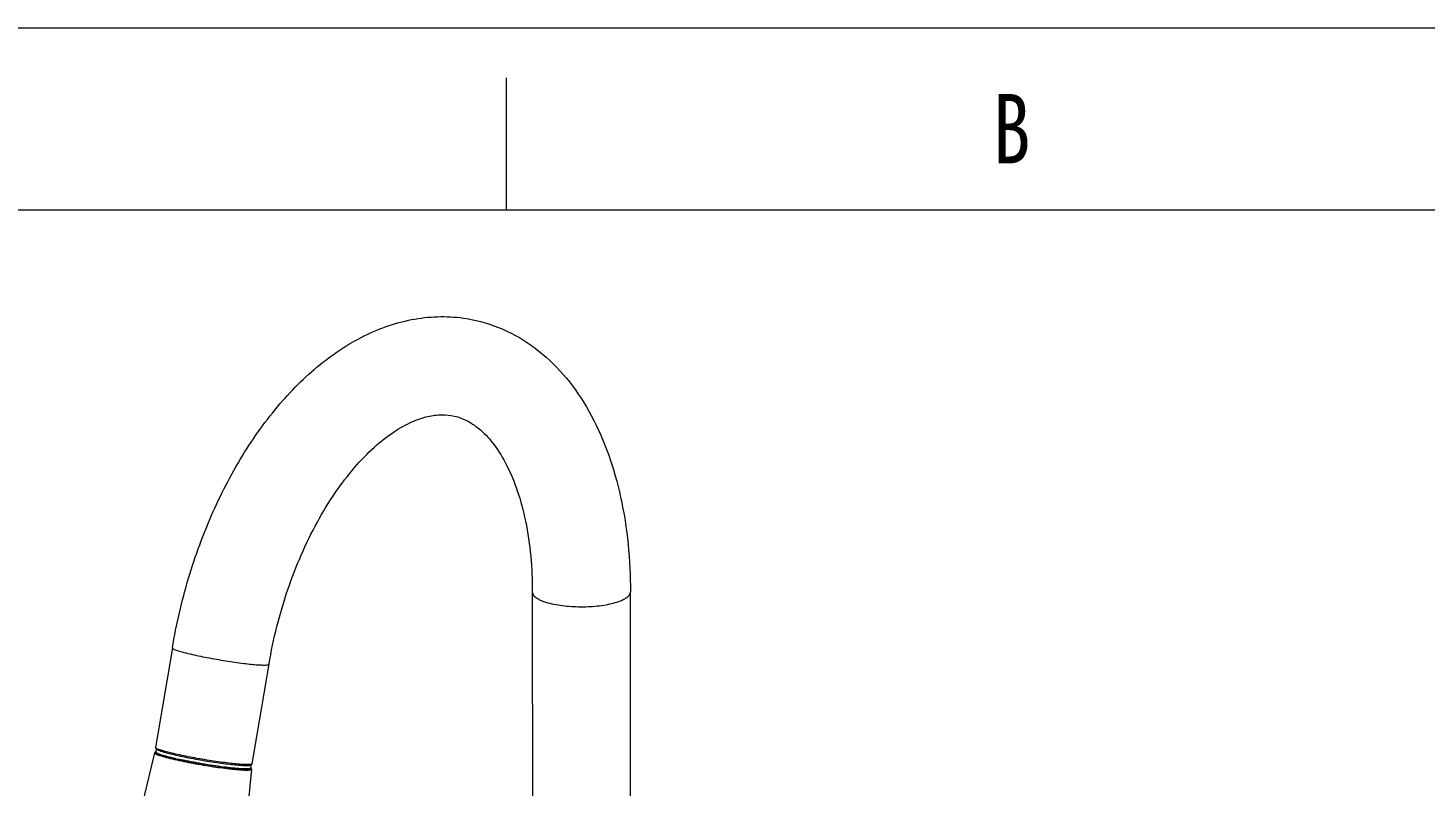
# Model space of a CAD drawing. Header units: inches. Extents: x 20229 to 21001, y -6726 to -5634.
# Drawn here: x 20331 to 20530.5, y -5741.7 to -5633.5 of the extents above; entities that cross this region are included whole.
import ezdxf

# ---------------------------------------------------------------- set-up
doc = ezdxf.new("R2010")
doc.units = ezdxf.units.IN
doc.header["$LTSCALE"] = 4.84
doc.header["$MEASUREMENT"] = 0
doc.layers.get('0').update_dxf_attribs({"linetype": 'CONTINUOUS', "lineweight": 13})
doc.styles.get("Standard").update_dxf_attribs({"font": 'txt', "width": 0.8})

msp = doc.modelspace()

# ---------------------------------------------------------------- linework, layer by layer
at = {"color": 7, "linetype": 'Continuous'}
for p, q in [((20229.28, -5633.52), (21001.48, -5633.52)), ((20399.32, -5659.51), (20399.32, -5640.62)), ((20975.48, -5659.51), (20255.28, -5659.51)), ((20402.99, -5713.99), (20403.02, -5764.45)), ((20417.02, -5764.44), (20416.99, -5713.99)), ((20351.59, -5721.97), (20349.19, -5736.18)), ((20363, -5738.5), (20365.39, -5724.3)), ((20349.05, -5736.95), (20340.85, -5770.64)), ((20349.2, -5736.79), (20349.15, -5736.82)), ((20349.3, -5736.35), (20349.22, -5736.84)), ((20349.25, -5736.9), (20349.27, -5736.92)), ((20349.47, -5737.04), (20349.55, -5737.07)), ((20353.88, -5738.16), (20353.76, -5738.14)), ((20353.76, -5738.14), (20353.88, -5738.16)), ((20362.87, -5739.28), (20359.56, -5773.79)), ((20362.74, -5739.14), (20362.75, -5739.13)), ((20362.83, -5738.63), (20362.75, -5739.12)), ((20362.83, -5739.12), (20362.79, -5739.08))]:
    msp.add_line(p, q, dxfattribs=at)
for centre, radius, start, end in [((20349.38, -5737.2), 0.447, 110.5853, 113.6723), ((20352.19, -5730.44), 7.14, 250.6035, 251.1087), ((20352.47, -5729.6), 8.02, 251.1072, 251.5214), ((20352.73, -5728.83), 8.84, 251.5199, 251.8365), ((20355.01, -5721.41), 16.61, 253.5755, 254.349), ((20356.56, -5715.91), 22.31, 254.3472, 255.5506), ((20362.2, -5692.91), 45.5, 257.0347, 257.1527), ((20358.3, -5709.25), 29.2, 255.501, 255.9628), ((20360.36, -5700.98), 37.73, 255.9757, 257.2059), ((20363.03, -5689.38), 49.63, 257.1579, 257.5311), ((20362.81, -5690.37), 48.62, 257.1543, 257.5319), ((20364.36, -5683.37), 55.78, 257.5307, 258.1248), ((20366.46, -5673.42), 65.95, 258.1197, 258.8953), ((20362.27, -5725.35), 13.41, 267.4561, 267.9737), ((20362.7, -5739.11), 0.0477, 335.9448, 341.5548), ((20362.48, -5739.41), 0.449, 47.2338, 50.4696)]:
    msp.add_arc(centre, radius, start, end, dxfattribs=at)
for points, knots in [([(20351.59, -5721.97), (20352.15, -5718.62), (20353.69, -5712.03), (20357.14, -5702.64), (20361.62, -5694.1), (20367, -5686.72), (20373.18, -5680.78), (20379, -5677.22), (20383.88, -5675.48), (20387.58, -5674.75), (20391.31, -5674.63), (20393.77, -5674.97), (20394.96, -5675.24)], [0, 0, 0, 0, 0.144703, 0.287415, 0.424773, 0.554291, 0.674947, 0.787585, 0.841776, 0.89501, 0.947628, 1, 1, 1, 1]), ([(20394.96, -5675.24), (20396.69, -5675.64), (20400.09, -5676.88), (20404.61, -5679.92), (20408.47, -5683.97), (20412.74, -5690.62), (20416.19, -5700.77), (20416.99, -5709.45), (20416.99, -5713.99)], [0, 0, 0, 0, 0.111032, 0.223372, 0.338556, 0.458326, 0.71599, 1, 1, 1, 1]), ([(20383.29, -5691.11), (20384.09, -5690.59), (20385.63, -5689.72), (20387.93, -5688.91), (20390, -5688.63), (20391.27, -5688.76), (20391.85, -5688.89)], [0, 0, 0, 0, 0.316019, 0.581031, 0.8033, 1, 1, 1, 1]), ([(20391.85, -5688.89), (20392.5, -5689.04), (20393.86, -5689.56), (20395.81, -5690.95), (20397.72, -5693.09), (20399.48, -5696.02), (20400.99, -5699.69), (20402.57, -5705.7), (20402.99, -5710.61), (20402.99, -5713.99)], [0, 0, 0, 0, 0.068565, 0.147864, 0.244675, 0.361509, 0.497819, 0.651583, 1, 1, 1, 1]), ([(20365.39, -5724.3), (20366, -5720.69), (20367.76, -5713.71), (20371.26, -5705.59), (20374.72, -5699.9), (20377.45, -5696.31), (20380.28, -5693.37), (20382.29, -5691.77), (20383.29, -5691.11)], [0, 0, 0, 0, 0.284317, 0.557013, 0.68364, 0.800911, 0.906916, 1, 1, 1, 1]), ([(20402.99, -5713.99), (20402.99, -5714.39), (20403.51, -5714.84), (20404.14, -5715.16), (20404.82, -5715.44), (20405.37, -5715.59), (20405.77, -5715.68)], [0, 0, 0, 0, 0.353391, 0.487573, 0.640826, 1, 1, 1, 1]), ([(20405.77, -5715.68), (20406.57, -5715.86), (20408.3, -5716.09), (20410.91, -5716.14), (20413.38, -5715.89), (20414.92, -5715.53), (20415.57, -5715.26)], [0, 0, 0, 0, 0.250372, 0.525274, 0.786856, 1, 1, 1, 1]), ([(20415.57, -5715.26), (20415.78, -5715.18), (20416.15, -5715.01), (20416.61, -5714.7), (20416.91, -5714.37), (20416.99, -5714.1), (20416.99, -5713.99)], [0, 0, 0, 0, 0.336262, 0.609116, 0.823648, 1, 1, 1, 1]), ([(20351.59, -5721.97), (20351.58, -5721.99), (20351.64, -5722.07), (20351.78, -5722.15), (20352.02, -5722.25), (20352.5, -5722.42), (20353.32, -5722.65), (20354.02, -5722.82), (20354.43, -5722.91)], [0, 0, 0, 0, 0.027659, 0.081442, 0.165287, 0.279006, 0.590586, 1, 1, 1, 1]), ([(20354.43, -5722.91), (20355.24, -5723.1), (20356.95, -5723.44), (20359.5, -5723.88), (20361.9, -5724.22), (20363.41, -5724.37), (20364.07, -5724.4)], [0, 0, 0, 0, 0.255634, 0.535208, 0.796463, 1, 1, 1, 1]), ([(20364.07, -5724.4), (20364.26, -5724.41), (20364.58, -5724.43), (20365, -5724.42), (20365.24, -5724.39), (20365.39, -5724.33), (20365.39, -5724.3)], [0, 0, 0, 0, 0.412733, 0.718228, 0.911182, 1, 1, 1, 1]), ([(20349.05, -5736.95), (20349.04, -5736.97), (20349.08, -5737.02), (20349.14, -5737.07), (20349.22, -5737.12), (20349.33, -5737.17), (20349.51, -5737.24), (20349.96, -5737.4), (20350.78, -5737.63), (20351.49, -5737.81), (20351.89, -5737.9)], [0, 0, 0, 0, 0.026938, 0.049754, 0.07995, 0.117756, 0.163211, 0.276695, 0.588834, 1, 1, 1, 1]), ([(20349.15, -5736.82), (20349.14, -5736.82), (20349.09, -5736.86), (20349.06, -5736.9), (20349.05, -5736.95)], [0, 0, 0, 0, 0.218874, 1, 1, 1, 1]), ([(20349.44, -5736.38), (20349.37, -5736.34), (20349.28, -5736.3), (20349.18, -5736.21), (20349.19, -5736.18)], [0, 0, 0, 0, 0.676908, 1, 1, 1, 1]), ([(20349.22, -5736.83), (20349.22, -5736.84), (20349.22, -5736.86), (20349.23, -5736.89), (20349.25, -5736.9)], [0, 0, 0, 0, 0.20986, 1, 1, 1, 1]), ([(20352, -5737.77), (20351.61, -5737.68), (20351.05, -5737.54), (20350.36, -5737.35), (20350.01, -5737.24), (20349.77, -5737.16), (20349.62, -5737.11), (20349.5, -5737.05), (20349.4, -5737), (20349.32, -5736.96), (20349.25, -5736.91), (20349.22, -5736.86), (20349.22, -5736.84)], [0, 0, 0, 0, 0.409325, 0.578523, 0.720896, 0.781432, 0.834613, 0.880313, 0.918456, 0.949064, 0.972342, 1, 1, 1, 1]), ([(20349.27, -5736.92), (20349.29, -5736.94), (20349.36, -5736.98), (20349.42, -5737.02), (20349.47, -5737.04)], [0, 0, 0, 0, 0.422, 1, 1, 1, 1]), ([(20349.33, -5736.31), (20349.32, -5736.31), (20349.31, -5736.32), (20349.3, -5736.34), (20349.3, -5736.35)], [0, 0, 0, 0, 0.286597, 1, 1, 1, 1]), ([(20349.3, -5736.35), (20349.3, -5736.36), (20349.31, -5736.39), (20349.34, -5736.42), (20349.38, -5736.45), (20349.46, -5736.5), (20349.58, -5736.56), (20349.74, -5736.63), (20349.94, -5736.7), (20350.16, -5736.77), (20350.33, -5736.82), (20350.41, -5736.85)], [0, 0, 0, 0, 0.036416, 0.061571, 0.092801, 0.175176, 0.285283, 0.423334, 0.588963, 0.781487, 1, 1, 1, 1]), ([(20350.43, -5736.72), (20350.23, -5736.66), (20349.9, -5736.56), (20349.57, -5736.44), (20349.44, -5736.38)], [0, 0, 0, 0, 0.584696, 1, 1, 1, 1]), ([(20349.55, -5737.07), (20349.57, -5737.08), (20349.66, -5737.12), (20349.75, -5737.15), (20349.82, -5737.18)], [0, 0, 0, 0, 0.225828, 1, 1, 1, 1]), ([(20349.98, -5737.23), (20350, -5737.24), (20350.12, -5737.28), (20350.23, -5737.31), (20350.32, -5737.34)], [0, 0, 0, 0, 0.234648, 1, 1, 1, 1]), ([(20350.41, -5736.85), (20350.65, -5736.92), (20351.18, -5737.06), (20351.71, -5737.19), (20352, -5737.25)], [0, 0, 0, 0, 0.455837, 1, 1, 1, 1]), ([(20352.03, -5737.12), (20351.88, -5737.09), (20351.34, -5736.96), (20350.81, -5736.83), (20350.43, -5736.72)], [0, 0, 0, 0, 0.279607, 1, 1, 1, 1]), ([(20361.67, -5738.61), (20361.01, -5738.58), (20359.51, -5738.42), (20357.11, -5738.09), (20354.55, -5737.65), (20352.84, -5737.31), (20352.03, -5737.12)], [0, 0, 0, 0, 0.20354, 0.464793, 0.744362, 1, 1, 1, 1]), ([(20352.09, -5737.27), (20352.9, -5737.46), (20354.61, -5737.81), (20356.77, -5738.17), (20358.51, -5738.42), (20359.7, -5738.57), (20360.74, -5738.68), (20361.39, -5738.73), (20361.68, -5738.74)], [0, 0, 0, 0, 0.25813, 0.539967, 0.67581, 0.800971, 0.910473, 1, 1, 1, 1]), ([(20351.89, -5737.9), (20352.78, -5738.1), (20354.63, -5738.47), (20357.36, -5738.93), (20359.57, -5739.22), (20361.1, -5739.37), (20361.73, -5739.4), (20362.01, -5739.41)], [0, 0, 0, 0, 0.264933, 0.552791, 0.812982, 0.918037, 1, 1, 1, 1]), ([(20353.76, -5738.14), (20353.63, -5738.11), (20353.15, -5738.02), (20352.67, -5737.92), (20352.32, -5737.84)], [0, 0, 0, 0, 0.259947, 1, 1, 1, 1]), ([(20362.75, -5739.12), (20362.75, -5739.15), (20362.7, -5739.18), (20362.62, -5739.2), (20362.54, -5739.22), (20362.43, -5739.23), (20362.3, -5739.24), (20362.15, -5739.24), (20361.9, -5739.24), (20361.55, -5739.23), (20360.86, -5739.19), (20359.84, -5739.09), (20358.48, -5738.93), (20356.98, -5738.71), (20355.43, -5738.45), (20354.39, -5738.26), (20353.88, -5738.16)], [0, 0, 0, 0, 0.008912, 0.016352, 0.02612, 0.038282, 0.05285, 0.069802, 0.089101, 0.134508, 0.188516, 0.319396, 0.474774, 0.646261, 0.824562, 1, 1, 1, 1]), ([(20353.88, -5738.16), (20354.38, -5738.26), (20355.4, -5738.45), (20356.93, -5738.7), (20358.4, -5738.91), (20359.74, -5739.08), (20360.75, -5739.18), (20361.45, -5739.23), (20361.86, -5739.24), (20362.2, -5739.25), (20362.46, -5739.23), (20362.62, -5739.2), (20362.71, -5739.17), (20362.73, -5739.15), (20362.74, -5739.14)], [0, 0, 0, 0, 0.172268, 0.347475, 0.516487, 0.670495, 0.801508, 0.85623, 0.902809, 0.940684, 0.969452, 0.98898, 0.995427, 1, 1, 1, 1]), ([(20362.85, -5738.59), (20362.7, -5738.62), (20362.3, -5738.64), (20361.91, -5738.63), (20361.67, -5738.61)], [0, 0, 0, 0, 0.382599, 1, 1, 1, 1]), ([(20361.8, -5738.75), (20361.88, -5738.75), (20362.02, -5738.75), (20362.22, -5738.75), (20362.4, -5738.75), (20362.55, -5738.74), (20362.66, -5738.72), (20362.74, -5738.7), (20362.79, -5738.68), (20362.81, -5738.66), (20362.83, -5738.64), (20362.83, -5738.63)], [0, 0, 0, 0, 0.217871, 0.40957, 0.574347, 0.711715, 0.821469, 0.904036, 0.93565, 0.961444, 1, 1, 1, 1]), ([(20362.01, -5739.41), (20362.14, -5739.41), (20362.31, -5739.41), (20362.52, -5739.4), (20362.64, -5739.38), (20362.74, -5739.37), (20362.82, -5739.34), (20362.87, -5739.31), (20362.87, -5739.28)], [0, 0, 0, 0, 0.411034, 0.575789, 0.712728, 0.821965, 0.904234, 1, 1, 1, 1]), ([(20362.83, -5738.63), (20362.83, -5738.63), (20362.83, -5738.61), (20362.83, -5738.6), (20362.82, -5738.59)], [0, 0, 0, 0, 0.2315, 1, 1, 1, 1]), ([(20362.87, -5739.28), (20362.88, -5739.26), (20362.87, -5739.21), (20362.85, -5739.15), (20362.83, -5739.12)], [0, 0, 0, 0, 0.286071, 1, 1, 1, 1]), ([(20363, -5738.5), (20362.99, -5738.53), (20362.94, -5738.57), (20362.88, -5738.58), (20362.85, -5738.59)], [0, 0, 0, 0, 0.361928, 1, 1, 1, 1])]:
    msp.add_open_spline(points, degree=3, knots=knots, dxfattribs=at)

# ---------------------------------------------------------------- texts
at = {"insert": (20471.43, -5647.89), "char_height": 9.91, "attachment_point": 5}
msp.add_mtext_dynamic_manual_height_columns('B', width=10, gutter_width=12.5, heights=[0], dxfattribs=at)

doc.saveas('drawing.dxf')
